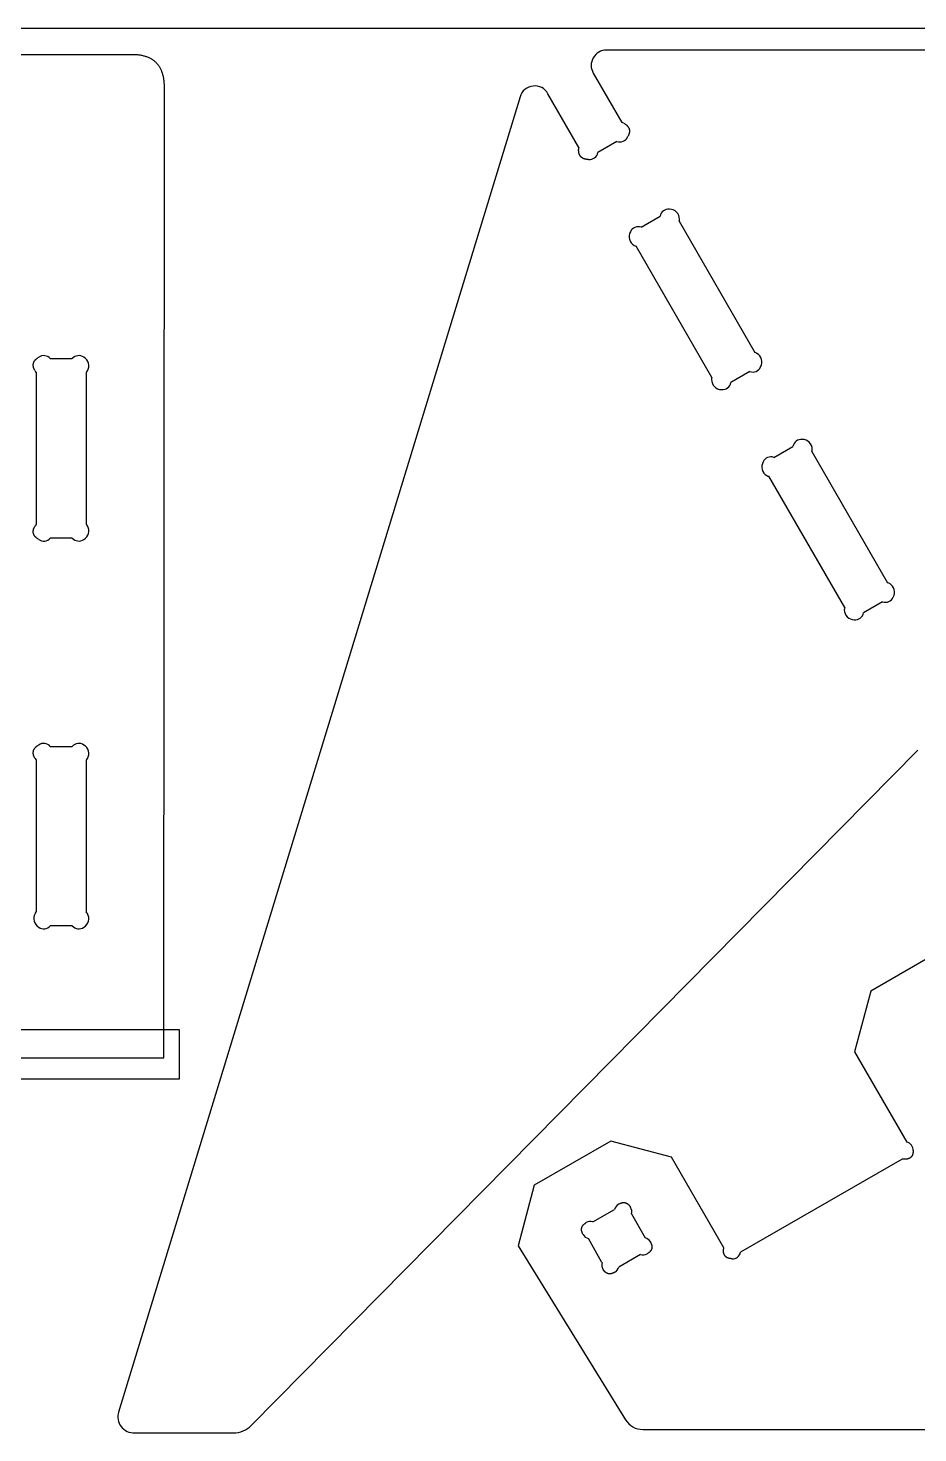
# Model space of a CAD drawing. Extents: x 0 to 2438, y 0 to 1220.
# Drawn here: x 814 to 1164, y 666 to 1220 of the extents above; entities that cross this region are included whole.
import ezdxf

# ---------------------------------------------------------------- set-up
doc = ezdxf.new("R2010")
doc.units = 0
doc.header["$MEASUREMENT"] = 0
doc.layers.add('PROFILE_-_OUTSIDE', color=18, linetype='CONTINUOUS')

msp = doc.modelspace()

# ---------------------------------------------------------------- linework, layer by layer
at = {"layer": 'PROFILE_-_OUTSIDE', "color": 1}
msp.add_line((0, 1220), (2438, 1220), dxfattribs=at)
at = {"layer": 'PROFILE_-_OUTSIDE', "color": 18}
for p, q in [((854.62, 1209.52), (29.77, 1209.52)), ((1495.26, 1211.28), (1041.58, 1211.28)), ((1036.38, 1202.28), (1047.66, 1182.75)), ((867.07, 814.13), (867.32, 1196.96)), ((1007.57, 1192.89), (849.26, 674.51)), ((1030.72, 1172.97), (1018.5, 1194.13)), ((1045.67, 1175.3), (1038.17, 1170.98)), ((901.65, 669.29), (1164.31, 935.41)), ((1175.97, 857.84), (1145.71, 840.39)), ((1145.71, 840.39), (1139.32, 816.53)), ((17.32, 814.13), (867.07, 814.13)), ((1139.32, 816.53), (1159.89, 780.87)), ((1043.34, 781.34), (1013.09, 763.89)), ((1067.19, 774.94), (1043.34, 781.34)), ((1087.77, 739.27), (1067.19, 774.94)), ((1158.11, 774.25), (1094.39, 737.5)), ((1159, 774.13), (1158.11, 774.25)), ((1013.09, 763.89), (1006.69, 740.04)), ((1006.69, 740.04), (1049.11, 671.49)), ((1087.65, 738.39), (1087.77, 739.27)), ((855.62, 666.31), (856.48, 666.31)), ((856.48, 666.31), (894.51, 666.31)), ((1055.91, 667.7), (1480.93, 667.72))]:
    msp.add_line(p, q, dxfattribs=at)
at = {"layer": 'PROFILE_-_OUTSIDE', "color": 30}
for p, q in [((1055.23, 1141.53), (1062.72, 1145.86)), ((1070.17, 1143.86), (1100.07, 1092.08)), ((1083.14, 1082.3), (1053.24, 1134.08)), ((822.34, 1089.71), (830.99, 1089.71)), ((816.9, 1024.46), (816.89, 1084.26)), ((836.44, 1084.26), (836.45, 1024.46)), ((1098.07, 1084.62), (1090.58, 1080.3)), ((1107.55, 1050.8), (1115.04, 1055.13)), ((1122.49, 1053.13), (1152.39, 1001.35)), ((1135.46, 991.57), (1105.56, 1043.36)), ((830.99, 1019.01), (822.34, 1019.01)), ((1150.39, 993.9), (1142.91, 989.57)), ((822.34, 936.89), (830.99, 936.89)), ((816.89, 871.63), (816.89, 931.43)), ((836.44, 931.43), (836.44, 871.63)), ((830.99, 866.18), (822.34, 866.18)), ((1036.22, 749.51), (1044.78, 754.4)), ((1051.4, 752.59), (1056.78, 743.18)), ((1039.79, 733.48), (1034.41, 742.89)), ((1054.97, 736.56), (1046.41, 731.67))]:
    msp.add_line(p, q, dxfattribs=at)
at = {"layer": 'PROFILE_-_OUTSIDE', "color": 18}
for points in [[(867.32, 1196.96), (867.3, 1197.73), (867.26, 1198.48), (867.22, 1198.84), (867.19, 1199.2), (867.14, 1199.55), (867.09, 1199.9), (867.04, 1200.24), (866.97, 1200.58), (866.91, 1200.9), (866.83, 1201.23), (866.75, 1201.54), (866.67, 1201.85), (866.57, 1202.16), (866.48, 1202.45), (866.37, 1202.74), (866.26, 1203.03), (866.14, 1203.31), (866.02, 1203.58), (865.89, 1203.85), (865.76, 1204.11), (865.62, 1204.36), (865.47, 1204.61), (865.32, 1204.85), (865.16, 1205.09), (864.99, 1205.32), (864.82, 1205.54), (864.65, 1205.76), (864.46, 1205.97), (864.27, 1206.18), (864.08, 1206.38), (863.88, 1206.57), (863.67, 1206.76), (863.46, 1206.94), (863.24, 1207.11), (863.01, 1207.28), (862.78, 1207.44), (862.54, 1207.6), (862.3, 1207.75), (862.05, 1207.9), (861.79, 1208.03), (861.53, 1208.17), (861.26, 1208.29), (860.99, 1208.41), (860.71, 1208.52), (860.42, 1208.63), (860.13, 1208.73), (859.83, 1208.83), (859.52, 1208.92), (859.21, 1209), (858.9, 1209.08), (858.57, 1209.15), (858.24, 1209.21), (857.91, 1209.27), (857.57, 1209.32), (857.22, 1209.37), (856.87, 1209.41), (856.51, 1209.44), (856.14, 1209.47), (855.4, 1209.51), (854.62, 1209.52)], [(1048.46, 1182.48), (1048.66, 1182.35), (1048.86, 1182.22), (1048.96, 1182.16), (1049.05, 1182.09), (1049.14, 1182.03), (1049.22, 1181.96), (1049.31, 1181.89), (1049.39, 1181.83), (1049.47, 1181.76), (1049.54, 1181.69), (1049.62, 1181.62), (1049.69, 1181.55), (1049.76, 1181.48), (1049.82, 1181.4), (1049.89, 1181.33), (1049.95, 1181.26), (1050, 1181.18), (1050.06, 1181.11), (1050.11, 1181.03), (1050.16, 1180.96), (1050.21, 1180.88), (1050.25, 1180.8), (1050.3, 1180.72), (1050.34, 1180.64), (1050.37, 1180.56), (1050.41, 1180.48), (1050.44, 1180.4), (1050.47, 1180.32), (1050.49, 1180.24), (1050.52, 1180.15), (1050.54, 1180.07), (1050.56, 1179.98), (1050.57, 1179.9), (1050.59, 1179.81), (1050.6, 1179.72), (1050.61, 1179.64), (1050.61, 1179.55), (1050.61, 1179.46), (1050.61, 1179.37), (1050.61, 1179.28), (1050.61, 1179.19), (1050.6, 1179.1), (1050.59, 1179), (1050.58, 1178.91), (1050.56, 1178.82), (1050.54, 1178.72), (1050.52, 1178.62), (1050.5, 1178.53), (1050.47, 1178.43), (1050.44, 1178.33), (1050.41, 1178.24), (1050.38, 1178.14), (1050.34, 1178.04), (1050.3, 1177.94), (1050.26, 1177.84), (1050.22, 1177.73), (1050.17, 1177.63), (1050.12, 1177.53), (1050.01, 1177.32), (1049.9, 1177.11)], [(1034.49, 1168.22), (1034.25, 1168.22), (1034.02, 1168.23), (1033.9, 1168.24), (1033.79, 1168.25), (1033.68, 1168.26), (1033.57, 1168.28), (1033.47, 1168.29), (1033.36, 1168.31), (1033.26, 1168.33), (1033.16, 1168.35), (1033.06, 1168.38), (1032.96, 1168.4), (1032.87, 1168.43), (1032.77, 1168.46), (1032.68, 1168.49), (1032.59, 1168.53), (1032.51, 1168.56), (1032.42, 1168.6), (1032.34, 1168.64), (1032.26, 1168.68), (1032.18, 1168.72), (1032.1, 1168.77), (1032.02, 1168.82), (1031.95, 1168.86), (1031.88, 1168.92), (1031.81, 1168.97), (1031.74, 1169.02), (1031.67, 1169.08), (1031.61, 1169.14), (1031.55, 1169.2), (1031.49, 1169.26), (1031.43, 1169.33), (1031.37, 1169.39), (1031.32, 1169.46), (1031.26, 1169.53), (1031.21, 1169.6), (1031.16, 1169.68), (1031.12, 1169.75), (1031.07, 1169.83), (1031.03, 1169.91), (1030.99, 1169.99), (1030.95, 1170.07), (1030.91, 1170.16), (1030.88, 1170.25), (1030.84, 1170.34), (1030.81, 1170.43), (1030.78, 1170.52), (1030.75, 1170.61), (1030.73, 1170.71), (1030.7, 1170.81), (1030.68, 1170.91), (1030.66, 1171.01), (1030.64, 1171.12), (1030.63, 1171.22), (1030.61, 1171.33), (1030.6, 1171.44), (1030.59, 1171.56), (1030.58, 1171.67), (1030.57, 1171.9), (1030.56, 1172.14)], [(1162.43, 777.56), (1162.43, 777.35), (1162.42, 777.15), (1162.41, 777.05), (1162.4, 776.95), (1162.39, 776.85), (1162.38, 776.76), (1162.36, 776.66), (1162.35, 776.57), (1162.33, 776.48), (1162.31, 776.39), (1162.29, 776.31), (1162.27, 776.22), (1162.24, 776.14), (1162.22, 776.06), (1162.19, 775.98), (1162.16, 775.9), (1162.13, 775.83), (1162.1, 775.75), (1162.06, 775.68), (1162.03, 775.61), (1161.99, 775.54), (1161.95, 775.47), (1161.91, 775.4), (1161.86, 775.34), (1161.82, 775.28), (1161.77, 775.22), (1161.73, 775.16), (1161.68, 775.1), (1161.63, 775.04), (1161.57, 774.99), (1161.52, 774.94), (1161.46, 774.88), (1161.41, 774.84), (1161.35, 774.79), (1161.28, 774.74), (1161.22, 774.7), (1161.16, 774.65), (1161.09, 774.61), (1161.02, 774.57), (1160.95, 774.54), (1160.88, 774.5), (1160.81, 774.47), (1160.74, 774.43), (1160.66, 774.4), (1160.58, 774.37), (1160.5, 774.35), (1160.42, 774.32), (1160.34, 774.3), (1160.25, 774.27), (1160.17, 774.25), (1160.08, 774.23), (1159.99, 774.22), (1159.9, 774.2), (1159.81, 774.18), (1159.71, 774.17), (1159.61, 774.16), (1159.52, 774.15), (1159.42, 774.14), (1159.21, 774.13), (1159, 774.13)], [(1091.08, 734.96), (1090.87, 734.96), (1090.66, 734.97), (1090.57, 734.98), (1090.47, 734.99), (1090.37, 735), (1090.28, 735.01), (1090.18, 735.03), (1090.09, 735.04), (1090, 735.06), (1089.91, 735.08), (1089.83, 735.1), (1089.74, 735.12), (1089.66, 735.15), (1089.58, 735.17), (1089.5, 735.2), (1089.42, 735.23), (1089.35, 735.26), (1089.27, 735.29), (1089.2, 735.33), (1089.13, 735.36), (1089.06, 735.4), (1088.99, 735.44), (1088.92, 735.48), (1088.86, 735.52), (1088.8, 735.57), (1088.74, 735.61), (1088.68, 735.66), (1088.62, 735.71), (1088.56, 735.76), (1088.51, 735.81), (1088.46, 735.87), (1088.4, 735.92), (1088.36, 735.98), (1088.31, 736.04), (1088.26, 736.1), (1088.22, 736.17), (1088.17, 736.23), (1088.13, 736.3), (1088.09, 736.36), (1088.06, 736.43), (1088.02, 736.5), (1087.99, 736.58), (1087.95, 736.65), (1087.92, 736.73), (1087.89, 736.81), (1087.87, 736.89), (1087.84, 736.97), (1087.82, 737.05), (1087.79, 737.13), (1087.77, 737.22), (1087.75, 737.31), (1087.73, 737.4), (1087.72, 737.49), (1087.7, 737.58), (1087.69, 737.68), (1087.68, 737.77), (1087.67, 737.87), (1087.66, 737.97), (1087.65, 738.18), (1087.65, 738.39)]]:
    msp.add_lwpolyline(points, dxfattribs=at)
at = {"layer": 'PROFILE_-_OUTSIDE', "color": 30}
for points in [[(816.34, 1084.9), (816.22, 1085.11), (816.12, 1085.32), (816.07, 1085.42), (816.02, 1085.52), (815.98, 1085.62), (815.93, 1085.73), (815.89, 1085.83), (815.86, 1085.93), (815.82, 1086.02), (815.79, 1086.12), (815.76, 1086.22), (815.74, 1086.32), (815.71, 1086.41), (815.69, 1086.51), (815.68, 1086.6), (815.66, 1086.7), (815.65, 1086.79), (815.64, 1086.88), (815.63, 1086.98), (815.62, 1087.07), (815.62, 1087.16), (815.62, 1087.25), (815.62, 1087.34), (815.63, 1087.42), (815.64, 1087.51), (815.65, 1087.6), (815.66, 1087.69), (815.68, 1087.77), (815.7, 1087.86), (815.72, 1087.94), (815.74, 1088.02), (815.77, 1088.11), (815.8, 1088.19), (815.83, 1088.27), (815.86, 1088.35), (815.9, 1088.43), (815.94, 1088.51), (815.98, 1088.59), (816.03, 1088.67), (816.07, 1088.74), (816.12, 1088.82), (816.18, 1088.9), (816.23, 1088.97), (816.29, 1089.05), (816.35, 1089.12), (816.41, 1089.19), (816.48, 1089.27), (816.55, 1089.34), (816.62, 1089.41), (816.69, 1089.48), (816.77, 1089.55), (816.85, 1089.62), (816.93, 1089.68), (817.01, 1089.75), (817.1, 1089.82), (817.19, 1089.88), (817.28, 1089.95), (817.37, 1090.01), (817.57, 1090.14), (817.78, 1090.27)], [(817.78, 1018.46), (817.57, 1018.58), (817.37, 1018.71), (817.28, 1018.77), (817.19, 1018.84), (817.1, 1018.91), (817.01, 1018.97), (816.93, 1019.04), (816.85, 1019.11), (816.77, 1019.18), (816.69, 1019.25), (816.62, 1019.32), (816.55, 1019.39), (816.48, 1019.46), (816.41, 1019.53), (816.35, 1019.6), (816.29, 1019.68), (816.23, 1019.75), (816.18, 1019.83), (816.12, 1019.9), (816.07, 1019.98), (816.03, 1020.06), (815.98, 1020.13), (815.94, 1020.21), (815.9, 1020.29), (815.86, 1020.37), (815.83, 1020.45), (815.8, 1020.53), (815.77, 1020.62), (815.74, 1020.7), (815.72, 1020.78), (815.7, 1020.87), (815.68, 1020.95), (815.66, 1021.04), (815.65, 1021.12), (815.64, 1021.21), (815.63, 1021.3), (815.62, 1021.39), (815.62, 1021.48), (815.62, 1021.57), (815.62, 1021.66), (815.63, 1021.75), (815.64, 1021.84), (815.65, 1021.93), (815.66, 1022.03), (815.68, 1022.12), (815.69, 1022.22), (815.71, 1022.31), (815.74, 1022.41), (815.76, 1022.5), (815.79, 1022.6), (815.82, 1022.7), (815.86, 1022.8), (815.89, 1022.9), (815.93, 1023), (815.98, 1023.1), (816.02, 1023.2), (816.07, 1023.3), (816.12, 1023.41), (816.22, 1023.62), (816.34, 1023.83)], [(816.34, 932.07), (816.22, 932.28), (816.11, 932.49), (816.06, 932.59), (816.02, 932.69), (815.97, 932.8), (815.93, 932.9), (815.89, 933), (815.85, 933.1), (815.82, 933.2), (815.79, 933.29), (815.76, 933.39), (815.73, 933.49), (815.71, 933.58), (815.69, 933.68), (815.67, 933.77), (815.66, 933.87), (815.64, 933.96), (815.63, 934.05), (815.62, 934.15), (815.62, 934.24), (815.62, 934.33), (815.62, 934.42), (815.62, 934.51), (815.63, 934.6), (815.63, 934.68), (815.64, 934.77), (815.66, 934.86), (815.67, 934.94), (815.69, 935.03), (815.71, 935.11), (815.74, 935.2), (815.76, 935.28), (815.79, 935.36), (815.82, 935.44), (815.86, 935.52), (815.9, 935.6), (815.93, 935.68), (815.98, 935.76), (816.02, 935.84), (816.07, 935.92), (816.12, 935.99), (816.17, 936.07), (816.23, 936.14), (816.28, 936.22), (816.34, 936.29), (816.41, 936.36), (816.47, 936.44), (816.54, 936.51), (816.61, 936.58), (816.69, 936.65), (816.76, 936.72), (816.84, 936.79), (816.92, 936.86), (817.01, 936.92), (817.09, 936.99), (817.18, 937.06), (817.27, 937.12), (817.37, 937.18), (817.57, 937.31), (817.77, 937.44)], [(1046.39, 756.47), (1046.57, 756.58), (1046.76, 756.67), (1046.85, 756.71), (1046.94, 756.75), (1047.03, 756.79), (1047.11, 756.83), (1047.2, 756.86), (1047.29, 756.89), (1047.38, 756.92), (1047.46, 756.95), (1047.55, 756.97), (1047.63, 756.99), (1047.71, 757.01), (1047.8, 757.03), (1047.88, 757.05), (1047.96, 757.06), (1048.04, 757.07), (1048.13, 757.08), (1048.21, 757.09), (1048.29, 757.09), (1048.36, 757.09), (1048.44, 757.09), (1048.52, 757.09), (1048.6, 757.08), (1048.67, 757.08), (1048.75, 757.07), (1048.83, 757.06), (1048.9, 757.04), (1048.97, 757.02), (1049.05, 757.01), (1049.12, 756.98), (1049.19, 756.96), (1049.26, 756.94), (1049.34, 756.91), (1049.41, 756.88), (1049.48, 756.84), (1049.54, 756.81), (1049.61, 756.77), (1049.68, 756.73), (1049.75, 756.69), (1049.81, 756.65), (1049.88, 756.6), (1049.95, 756.55), (1050.01, 756.5), (1050.07, 756.45), (1050.14, 756.39), (1050.2, 756.34), (1050.26, 756.28), (1050.32, 756.21), (1050.38, 756.15), (1050.45, 756.08), (1050.5, 756.01), (1050.56, 755.94), (1050.62, 755.87), (1050.68, 755.79), (1050.74, 755.72), (1050.79, 755.63), (1050.85, 755.55), (1050.96, 755.38), (1051.07, 755.2)], [(1032.34, 744.5), (1032.24, 744.69), (1032.15, 744.87), (1032.1, 744.96), (1032.06, 745.05), (1032.02, 745.14), (1031.99, 745.23), (1031.95, 745.31), (1031.92, 745.4), (1031.89, 745.49), (1031.87, 745.57), (1031.84, 745.66), (1031.82, 745.74), (1031.8, 745.83), (1031.78, 745.91), (1031.77, 745.99), (1031.75, 746.08), (1031.74, 746.16), (1031.73, 746.24), (1031.73, 746.32), (1031.72, 746.4), (1031.72, 746.48), (1031.72, 746.56), (1031.73, 746.63), (1031.73, 746.71), (1031.74, 746.79), (1031.75, 746.86), (1031.76, 746.94), (1031.77, 747.01), (1031.79, 747.09), (1031.81, 747.16), (1031.83, 747.23), (1031.85, 747.31), (1031.88, 747.38), (1031.91, 747.45), (1031.94, 747.52), (1031.97, 747.59), (1032, 747.66), (1032.04, 747.73), (1032.08, 747.79), (1032.12, 747.86), (1032.17, 747.93), (1032.21, 747.99), (1032.26, 748.06), (1032.31, 748.12), (1032.37, 748.19), (1032.42, 748.25), (1032.48, 748.31), (1032.54, 748.38), (1032.6, 748.44), (1032.67, 748.5), (1032.73, 748.56), (1032.8, 748.62), (1032.87, 748.68), (1032.95, 748.74), (1033.02, 748.79), (1033.1, 748.85), (1033.18, 748.91), (1033.26, 748.96), (1033.44, 749.07), (1033.62, 749.18)], [(1058.85, 741.57), (1058.95, 741.39), (1059.04, 741.2), (1059.09, 741.11), (1059.13, 741.02), (1059.17, 740.94), (1059.2, 740.85), (1059.24, 740.76), (1059.27, 740.67), (1059.3, 740.59), (1059.32, 740.5), (1059.35, 740.41), (1059.37, 740.33), (1059.39, 740.25), (1059.41, 740.16), (1059.42, 740.08), (1059.44, 740), (1059.45, 739.92), (1059.46, 739.84), (1059.46, 739.76), (1059.47, 739.68), (1059.47, 739.6), (1059.47, 739.52), (1059.46, 739.44), (1059.46, 739.36), (1059.45, 739.29), (1059.44, 739.21), (1059.43, 739.14), (1059.42, 739.06), (1059.4, 738.99), (1059.38, 738.91), (1059.36, 738.84), (1059.34, 738.77), (1059.31, 738.7), (1059.28, 738.63), (1059.25, 738.56), (1059.22, 738.49), (1059.19, 738.42), (1059.15, 738.35), (1059.11, 738.28), (1059.07, 738.21), (1059.02, 738.15), (1058.98, 738.08), (1058.93, 738.02), (1058.88, 737.95), (1058.83, 737.89), (1058.77, 737.82), (1058.71, 737.76), (1058.65, 737.7), (1058.59, 737.64), (1058.53, 737.58), (1058.46, 737.52), (1058.39, 737.46), (1058.32, 737.4), (1058.24, 737.34), (1058.17, 737.28), (1058.09, 737.22), (1058.01, 737.17), (1057.93, 737.11), (1057.75, 737), (1057.57, 736.89)], [(1044.8, 729.6), (1044.62, 729.5), (1044.43, 729.4), (1044.34, 729.36), (1044.25, 729.32), (1044.16, 729.28), (1044.08, 729.25), (1043.99, 729.21), (1043.9, 729.18), (1043.82, 729.15), (1043.73, 729.13), (1043.64, 729.1), (1043.56, 729.08), (1043.48, 729.06), (1043.39, 729.04), (1043.31, 729.03), (1043.23, 729.01), (1043.15, 729), (1043.06, 728.99), (1042.98, 728.99), (1042.9, 728.98), (1042.83, 728.98), (1042.75, 728.98), (1042.67, 728.98), (1042.59, 728.99), (1042.52, 729), (1042.44, 729.01), (1042.36, 729.02), (1042.29, 729.03), (1042.22, 729.05), (1042.14, 729.07), (1042.07, 729.09), (1042, 729.11), (1041.93, 729.14), (1041.86, 729.17), (1041.78, 729.2), (1041.72, 729.23), (1041.65, 729.26), (1041.58, 729.3), (1041.51, 729.34), (1041.44, 729.38), (1041.38, 729.43), (1041.31, 729.47), (1041.24, 729.52), (1041.18, 729.57), (1041.12, 729.62), (1041.05, 729.68), (1040.99, 729.74), (1040.93, 729.8), (1040.87, 729.86), (1040.81, 729.92), (1040.74, 729.99), (1040.69, 730.06), (1040.63, 730.13), (1040.57, 730.2), (1040.51, 730.28), (1040.45, 730.36), (1040.4, 730.44), (1040.34, 730.52), (1040.23, 730.69), (1040.12, 730.88)]]:
    msp.add_lwpolyline(points, dxfattribs=at)
at = {"layer": 'PROFILE_-_OUTSIDE', "color": 3}
msp.add_lwpolyline([(13.86, 805.81), (873.32, 805.81), (873.32, 825.12), (13.86, 825.12), (13.86, 805.81)], dxfattribs=at)
at = {"layer": 'PROFILE_-_OUTSIDE', "color": 18}
for centre, radius, start, end in [((1041.14, 1205.28), 5.63, 147.7924, 212.2009), ((1041.36, 1205.65), 5.63, 87.7938, 152.2016), ((1012.96, 1191.55), 5.56, 93.4535, 166.0624), ((1013.55, 1191.62), 5.56, 26.9439, 99.5606), ((1047.49, 1180.96), 1.8, 57.5766, 84.8261), ((1046.81, 1178.48), 3.37, 250.1559, 336.1041), ((1032.43, 1172.22), 1.87, 156.524, 182.4323), ((1034.85, 1171.57), 3.37, 263.929, 349.8108), ((1159.32, 777.8), 3.12, 355.5263, 79.4609), ((1091.32, 738.07), 3.12, 265.5233, 349.4461), ((854.98, 672.6), 6.03, 161.4885, 218.0513), ((1055.64, 675.23), 7.53, 209.7406, 272.0135), ((855.32, 672.61), 6.31, 216.2544, 272.7375), ((894.67, 675.96), 9.65, 269.075, 316.2967)]:
    msp.add_arc(centre, radius, start, end, dxfattribs=at)
at = {"layer": 'PROFILE_-_OUTSIDE', "color": 30}
for centre, radius, start, end in [((1066.04, 1145.26), 3.37, 83.9346, 169.8257), ((1066.39, 1144.68), 3.93, 0.0126, 90.0155), ((1054.08, 1138.36), 3.37, 70.1522, 156.1132), ((1068.47, 1144.61), 1.86, 336.227, 2.3786), ((1054.4, 1137.76), 3.93, 150.0179, 240.007), ((1053.41, 1135.89), 1.82, 237.6375, 264.4645), ((819.77, 1087.54), 3.37, 40.1559, 126.0984), ((833.57, 1087.54), 3.37, 53.9378, 139.8146), ((1099.86, 1090.22), 1.87, 57.6212, 83.4961), ((1098.9, 1088.39), 3.93, 329.9944, 59.9871), ((833.59, 1086.86), 3.93, 330.0128, 60.0126), ((1099.22, 1087.8), 3.37, 250.1907, 336.0757), ((817.95, 1085.74), 1.82, 207.5955, 234.4577), ((835.35, 1085.76), 1.86, 306.2003, 332.3866), ((1084.77, 1081.55), 1.79, 155.168, 182.4721), ((1086.91, 1081.47), 3.93, 179.9953, 269.9895), ((1087.26, 1080.89), 3.37, 263.9012, 349.8432), ((1118.36, 1054.53), 3.37, 83.9326, 169.8258), ((1118.72, 1053.96), 3.93, 0.0156, 90.0176), ((1120.79, 1053.88), 1.86, 336.212, 2.3935), ((1106.72, 1047.03), 3.93, 150.0122, 240.0123), ((1106.41, 1047.63), 3.37, 70.1633, 156.1031), ((1105.73, 1045.16), 1.81, 237.5981, 264.5145), ((817.93, 1023), 1.79, 125.1356, 152.4842), ((835.33, 1022.96), 1.87, 27.6058, 53.4752), ((819.77, 1021.18), 3.37, 233.8992, 319.8387), ((833.57, 1021.19), 3.37, 220.1884, 306.0681), ((833.59, 1021.86), 3.93, 299.9872, 29.9866), ((1152.18, 999.49), 1.87, 57.6048, 83.467), ((1151.22, 997.67), 3.93, 329.9928, 59.9906), ((1137.09, 990.82), 1.79, 155.1563, 182.4792), ((1151.54, 997.07), 3.37, 250.1899, 336.0739), ((1139.23, 990.74), 3.93, 179.9882, 269.9912), ((1139.59, 990.17), 3.37, 263.8944, 349.8489), ((819.76, 934.71), 3.37, 40.1567, 126.0977), ((833.57, 934.71), 3.37, 53.9382, 139.8142), ((833.59, 934.03), 3.93, 330.0132, 60.0105), ((817.95, 932.91), 1.81, 207.5804, 234.482), ((835.35, 932.93), 1.86, 306.2003, 332.3866), ((819.74, 869.03), 3.93, 149.9855, 239.9897), ((817.93, 870.17), 1.8, 125.1726, 152.4329), ((833.59, 869.03), 3.93, 299.988, 29.9872), ((835.33, 870.13), 1.87, 27.6172, 53.4711), ((819.76, 868.36), 3.37, 233.9033, 319.8339), ((833.56, 868.36), 3.37, 220.1899, 306.0668), ((1047.98, 753.58), 3.3, 118.8345, 165.6308), ((1048.22, 753.51), 3.3, 343.8351, 30.635), ((1035.3, 746.34), 3.31, 73.8443, 120.6265), ((1035.24, 746.1), 3.31, 208.8429, 255.6255), ((1055.96, 739.98), 3.3, 28.8274, 75.641), ((1055.89, 739.74), 3.3, 253.8309, 300.627), ((1042.97, 732.56), 3.3, 163.8353, 210.6393), ((1043.21, 732.49), 3.3, 298.8351, 345.639)]:
    msp.add_arc(centre, radius, start, end, dxfattribs=at)

doc.saveas('drawing.dxf')
